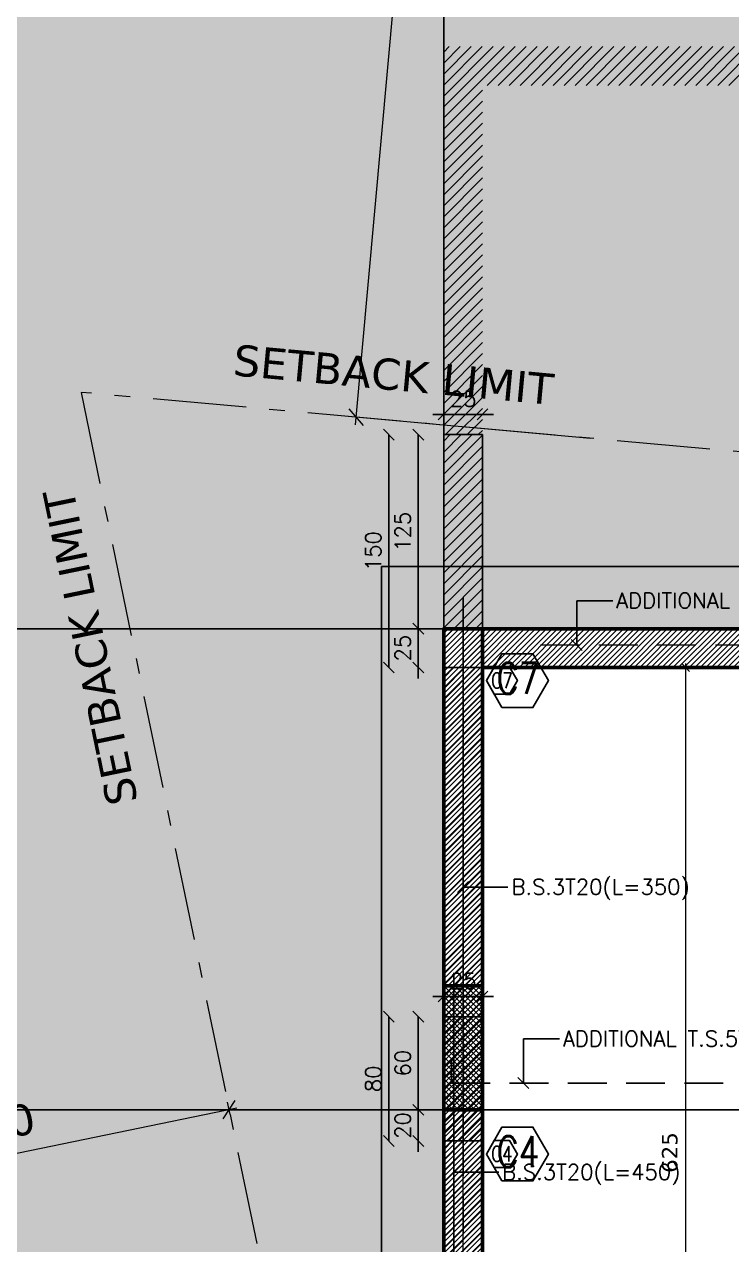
# Model space of a CAD drawing. Header units: inches. Extents: x -48 to 777, y -156 to 510.
# Drawn here: x 586.78 to 591.33, y 151.09 to 158.95 of the extents above; entities that cross this region are included whole.
import ezdxf
from ezdxf.enums import TextEntityAlignment as Align

# ---------------------------------------------------------------- set-up
doc = ezdxf.new("R2010")
doc.units = ezdxf.units.IN
doc.header["$MEASUREMENT"] = 0
doc.set_wipeout_variables(frame=1)
doc.linetypes.add('ACAD_ISO10W100', pattern=[18, 12, -3, 0, -3])
doc.linetypes.add('HIDDEN', pattern=[0.375, 0.25, -0.125])
doc.layers.get('Defpoints').update_dxf_attribs({"lineweight": 5})
for name, color, linetype, lineweight in [('A-AXIS ST', 251, 'ACAD_ISO10W100', 5), ('A-DIM', 9, 'Continuous', 5), ('A-HIDDEN', 254, 'HIDDEN', 5), ('A-LEVELS', 139, 'Continuous', 20), ('A-LIMIT LOT', 235, 'ACAD_ISO10W100', 20), ('A-PILLARS', 1, 'Continuous', 60), ('A-TEXT', 50, 'Continuous', 15), ('H-PILLARS', 61, 'Continuous', 5), ('str-col-dimension', 6, 'Continuous', 50), ('str-raft-bottom', 1, 'Continuous', 5), ('str-raft-top', 1, 'Continuous', 5)]:
    doc.layers.add(name, color=color, linetype=linetype, lineweight=lineweight)
doc.layers.add('HH-DARK GREY', color=7, linetype='Continuous', lineweight=5, true_color=0x404040)
for name, color, linetype in [('pts pc', 7, 'Continuous'), ('Str-Axes', 8, 'Continuous'), ('str-basement2', 5, 'Continuous'), ('str-col-hatch', 8, 'Continuous'), ('str-COL-TAG-100', 1, 'Continuous'), ('str-COL-TAG-50', 7, 'Continuous'), ('str-columns', 3, 'Continuous'), ('str-raft', 5, 'Continuous'), ('str-slab-bottom-reinf.', 1, 'Continuous'), ('str-slab-top', 1, 'Continuous'), ('str-walls', 5, 'Continuous')]:
    doc.layers.add(name, color=color, linetype=linetype)
doc.styles.add('2mm', font='simplex.shx', dxfattribs={"height": 0.5})
doc.styles.add('ROMAN', font='ROMANS.SHX')
doc.styles.add('ROMAND', font='verdana.ttf')
doc.styles.add('ROMANS', font='romans__.ttf', dxfattribs={"height": 0.14})
doc.dimstyles.new('M-1.100', dxfattribs={"dimtxt": 0.2, "dimasz": 0.1, "dimexe": 0.05, "dimexo": 0.05, "dimgap": 0.1, "dimtad": 1, "dimlfac": 100, "dimrnd": 0.5, "dimzin": 9, "dimdsep": 46, "dimtxsty": 'ROMAND', "dimblk": 'OBLIQUE', "dimcen": 1, "dimdle": 0.05, "dimclrd": 256, "dimclre": 256, "dimclrt": 2, "dimadec": 0, "dimazin": 0, "dimtfac": 0.666667, "dimtmove": 2, "dimatfit": 3, "dimfxl": 0.04, "dimtolj": 1, "dimtzin": 5, "dimlwd": -1, "dimlwe": -1, "dimarcsym": 0})
doc.dimstyles.new('M-1.50', dxfattribs={"dimtxt": 0.1, "dimasz": 0.05, "dimexe": 0.025, "dimexo": 0.025, "dimgap": 0.05, "dimtad": 1, "dimlfac": 100, "dimrnd": 0.5, "dimzin": 9, "dimdsep": 46, "dimtxsty": 'ROMAND', "dimblk": 'OBLIQUE', "dimcen": 1, "dimdle": 0.025, "dimclrd": 256, "dimclre": 256, "dimclrt": 2, "dimadec": 0, "dimazin": 0, "dimtfac": 0.666667, "dimtmove": 2, "dimatfit": 3, "dimfxl": 0.04, "dimtolj": 1, "dimtzin": 5, "dimlwd": -1, "dimlwe": -1, "dimarcsym": 0})
doc.dimstyles.new('structure', dxfattribs={"dimtxt": 0.1, "dimasz": 0.07, "dimexe": 0.18, "dimexo": 1, "dimgap": 0.05, "dimtad": 1, "dimdec": 1, "dimlfac": 100, "dimrnd": 0.5, "dimdsep": 46, "dimtxsty": 'ROMAN', "dimblk1": 'OBLIQUE', "dimblk2": 'OBLIQUE', "dimsah": 1, "dimcen": 0.009, "dimse1": 1, "dimse2": 1, "dimclrd": 4, "dimclre": 9, "dimclrt": 1, "dimadec": 0, "dimazin": 0, "dimtfac": 0.066667, "dimtdec": 1, "dimtix": 1, "dimtmove": 2, "dimatfit": 3, "dimldrblk": 'OBLIQUE', "dimfxl": 0.18, "dimtolj": 1, "dimarcsym": 0})
pattern_1 = [(45, (4e-09, -99), (-0.035355339, 0.035355339), [])]

# ---------------------------------------------------------------- blocks, each defined once
blk = doc.blocks.new('_Oblique')
at = {"color": 0, "linetype": 'ByBlock', "lineweight": -2}
blk.add_line((-0.5, -0.5), (0.5, 0.5), dxfattribs=at)
blk = doc.blocks.new('*D973')
at = {"layer": 'A-DIM', "transparency": 16777216}
for p, q in [((-315991.3029, -27905.1388), (-315994.339, -27905.7651)), ((-315991.3456, -27905.1795), (-315991.362, -27905.0999)), ((-315994.2837, -27905.7856), (-315994.3001, -27905.706))]:
    blk.add_line(p, q, dxfattribs=at)
at = {"layer": 'Defpoints', "color": 0, "transparency": 16777216}
for p in [(-315991.3355, -27905.2285), (-315994.29, -27905.755), (-315994.2736, -27905.8346)]:
    blk.add_point(p, dxfattribs=at)
at = {"layer": 'A-DIM', "transparency": 16777216, "xscale": 0.1, "yscale": 0.1, "zscale": 0.1}
for p, rotation in [((-315991.3519, -27905.1489), 11.65575850896597), ((-315994.29, -27905.755), 191.655758508966)]:
    blk.add_blockref('_Oblique', p, dxfattribs=dict(at, rotation=rotation))
at = {"layer": 'A-DIM', "color": 2, "transparency": 16777216, "insert": (-315992.8622, -27905.252), "char_height": 0.2, "attachment_point": 5, "rotation": 11.65576, "style": 'ROMAND'}
blk.add_mtext('\\A1;300', dxfattribs=at)
blk = doc.blocks.new('*D971')
at = {"layer": 'A-DIM', "transparency": 16777216}
for p, q in [((-315989.6318, -27890.6861), (-315990.5396, -27900.7369)), ((-315988.1264, -27890.8723), (-315989.6861, -27890.7314)), ((-315989.0252, -27900.8235), (-315990.5849, -27900.6826))]:
    blk.add_line(p, q, dxfattribs=at)
at = {"layer": 'Defpoints', "color": 0, "transparency": 16777216}
for p in [(-315988.0766, -27890.8768), (-315990.5351, -27900.6871), (-315988.9754, -27900.828)]:
    blk.add_point(p, dxfattribs=at)
at = {"layer": 'A-DIM', "transparency": 16777216, "xscale": 0.1, "yscale": 0.1, "zscale": 0.1}
for p, rotation in [((-315989.6363, -27890.7359), 84.83901183361434), ((-315990.5351, -27900.6871), 264.8390118336143)]:
    blk.add_blockref('_Oblique', p, dxfattribs=dict(at, rotation=rotation))
at = {"layer": 'A-DIM', "color": 2, "transparency": 16777216, "insert": (-315990.2226, -27894.7993), "char_height": 0.2, "attachment_point": 5, "rotation": 84.83901, "style": 'ROMAND'}
blk.add_mtext('\\A1;1000', dxfattribs=at)
blk = doc.blocks.new('*D1131')
at = {"layer": 'A-DIM', "transparency": 16777216}
for p, q in [((590.9303, 154.8083), (591.0605, 154.8083)), ((591.0355, 148.5335), (591.0355, 154.8333)), ((590.2518, 148.5585), (591.0605, 148.5585))]:
    blk.add_line(p, q, dxfattribs=at)
at = {"layer": 'Defpoints', "color": 0, "transparency": 16777216}
for p in [(590.9053, 154.8083), (591.0355, 154.8083), (590.2268, 148.5585)]:
    blk.add_point(p, dxfattribs=at)
at = {"layer": 'A-DIM', "transparency": 16777216, "xscale": 0.05, "yscale": 0.05, "zscale": 0.05}
for p, rotation in [((591.0355, 154.8083), 90), ((591.0355, 148.5585), 270)]:
    blk.add_blockref('_Oblique', p, dxfattribs=dict(at, rotation=rotation))
at = {"layer": 'A-DIM', "color": 2, "transparency": 16777216, "insert": (590.9334, 151.6834), "char_height": 0.1, "attachment_point": 5, "rotation": 90, "style": 'ROMAND'}
blk.add_mtext('\\A1;625', dxfattribs=at)
blk = doc.blocks.new('*D1152')
at = {"layer": 'A-DIM', "transparency": 16777216}
for p, q in [((589.7267, 151.2835), (589.7267, 150.8409)), ((596.9768, 151.2834), (596.9768, 150.8409)), ((589.7017, 150.8659), (597.0018, 150.8659))]:
    blk.add_line(p, q, dxfattribs=at)
at = {"layer": 'Defpoints', "color": 0, "transparency": 16777216}
for p in [(589.7267, 151.3085), (596.9768, 151.3084), (596.9768, 150.8659)]:
    blk.add_point(p, dxfattribs=at)
at = {"layer": 'A-DIM', "transparency": 16777216, "xscale": 0.05, "yscale": 0.05, "zscale": 0.05, "rotation": 180}
blk.add_blockref('_Oblique', (589.7267, 150.8659), dxfattribs=at)
at = {"layer": 'A-DIM', "transparency": 16777216, "xscale": 0.05, "yscale": 0.05, "zscale": 0.05}
blk.add_blockref('_Oblique', (596.9768, 150.8659), dxfattribs=at)
at = {"layer": 'A-DIM', "color": 2, "transparency": 16777216, "insert": (593.3517, 150.968), "char_height": 0.1, "attachment_point": 5, "style": 'ROMAND'}
blk.add_mtext('\\A1;725', dxfattribs=at)
blk = doc.blocks.new('AXIS')
at = {"layer": 'A-AXIS ST', "ltscale": 0.1}
for p, q in [((633.96853, 296.91777), (633.96853, 336.01919)), ((657.61853, 330.26919), (627.81853, 330.26919)), ((657.61853, 327.16933), (627.81853, 327.16933))]:
    blk.add_line(p, q, dxfattribs=at)
blk = doc.blocks.new('tags')
at = {"layer": 'str-COL-TAG-100', "color": 2}
blk.add_lwpolyline([(0.125, -0.2616), (0.325, -0.2616), (0.425, -0.0884), (0.325, 0.0848), (0.125, 0.0848), (0.025, -0.0884)], close=True, dxfattribs=at)
at = {"layer": 'str-COL-TAG-50', "color": 2}
blk.add_lwpolyline([(0.075, -0.175), (0.175, -0.175), (0.225, -0.0884), (0.175, -0.0018), (0.075, -0.0018), (0.025, -0.0884)], close=True, dxfattribs=at)
at = {"layer": 'str-COL-TAG-100', "color": 1, "style": 'ROMANS', "width": 0.699426}
blk.add_attdef('NUMBER', text='', height=0.2, dxfattribs=at).set_placement((0.0918, -0.1741), (0.3679, -0.1741), align=Align.FIT)
at = {"layer": 'str-COL-TAG-50', "color": 1, "style": 'ROMANS', "width": 0.697102}
blk.add_attdef('NUMBER', text='', height=0.1, dxfattribs=at).set_placement((0.0562, -0.1375), (0.1938, -0.1375), align=Align.FIT)
blk = doc.blocks.new('*D1904')
at = {"layer": 'Defpoints', "color": 0, "transparency": 16777216}
for p in [(589.3131, 152.5584), (589.4768, 152.5584), (589.4768, 151.9584)]:
    blk.add_point(p, dxfattribs=at)
at = {"layer": 'str-col-dimension', "color": 4, "lineweight": -2, "transparency": 16777216}
blk.add_line((589.3131, 151.9584), (589.3131, 152.5584), dxfattribs=at)
at = {"layer": 'str-col-dimension', "color": 4, "lineweight": -2, "transparency": 16777216, "xscale": 0.07, "yscale": 0.07, "zscale": 0.07}
for p, rotation in [((589.3131, 152.5584), 90), ((589.3131, 151.9584), 270)]:
    blk.add_blockref('_Oblique', p, dxfattribs=dict(at, rotation=rotation))
at = {"layer": 'str-col-dimension', "color": 1, "transparency": 16777216, "insert": (589.2131, 152.2584), "char_height": 0.1, "attachment_point": 5, "rotation": 90, "style": 'ROMAN'}
blk.add_mtext('\\A1;60', dxfattribs=at)
blk = doc.blocks.new('*D1905')
at = {"layer": 'Defpoints', "color": 0, "transparency": 16777216}
for p in [(589.7268, 152.6892), (589.4768, 152.5584), (589.7268, 152.5584)]:
    blk.add_point(p, dxfattribs=at)
at = {"layer": 'str-col-dimension', "color": 4, "lineweight": -2, "transparency": 16777216}
for p, q in [((589.4768, 152.6892), (589.4068, 152.6892)), ((589.4768, 152.6892), (589.7268, 152.6892)), ((589.7268, 152.6892), (589.7968, 152.6892))]:
    blk.add_line(p, q, dxfattribs=at)
at = {"layer": 'str-col-dimension', "color": 4, "lineweight": -2, "transparency": 16777216, "xscale": 0.07, "yscale": 0.07, "zscale": 0.07}
blk.add_blockref('_Oblique', (589.4768, 152.6892), dxfattribs=at)
at = {"layer": 'str-col-dimension', "color": 4, "lineweight": -2, "transparency": 16777216, "xscale": 0.07, "yscale": 0.07, "zscale": 0.07, "rotation": 180}
blk.add_blockref('_Oblique', (589.7268, 152.6892), dxfattribs=at)
at = {"layer": 'str-col-dimension', "color": 1, "transparency": 16777216, "insert": (589.6018, 152.7892), "char_height": 0.1, "attachment_point": 5, "style": 'ROMAN'}
blk.add_mtext('\\A1;25', dxfattribs=at)
blk = doc.blocks.new('*D1910')
at = {"layer": 'Defpoints', "color": 0, "transparency": 16777216}
for p in [(589.3131, 156.3084), (589.4768, 156.3084), (589.4768, 155.0583)]:
    blk.add_point(p, dxfattribs=at)
at = {"layer": 'str-col-dimension', "color": 4, "lineweight": -2, "transparency": 16777216}
blk.add_line((589.3131, 155.0583), (589.3131, 156.3084), dxfattribs=at)
at = {"layer": 'str-col-dimension', "color": 4, "lineweight": -2, "transparency": 16777216, "xscale": 0.07, "yscale": 0.07, "zscale": 0.07}
for p, rotation in [((589.3131, 156.3084), 90), ((589.3131, 155.0583), 270)]:
    blk.add_blockref('_Oblique', p, dxfattribs=dict(at, rotation=rotation))
at = {"layer": 'str-col-dimension', "color": 1, "transparency": 16777216, "insert": (589.2131, 155.6834), "char_height": 0.1, "attachment_point": 5, "rotation": 90, "style": 'ROMAN'}
blk.add_mtext('\\A1;125', dxfattribs=at)
blk = doc.blocks.new('*D1911')
at = {"layer": 'Defpoints', "color": 0, "transparency": 16777216}
for p in [(589.7268, 156.4392), (589.4768, 156.3084), (589.7268, 156.3084)]:
    blk.add_point(p, dxfattribs=at)
at = {"layer": 'str-col-dimension', "color": 4, "lineweight": -2, "transparency": 16777216}
for p, q in [((589.4768, 156.4392), (589.4068, 156.4392)), ((589.4768, 156.4392), (589.7268, 156.4392)), ((589.7268, 156.4392), (589.7968, 156.4392))]:
    blk.add_line(p, q, dxfattribs=at)
at = {"layer": 'str-col-dimension', "color": 4, "lineweight": -2, "transparency": 16777216, "xscale": 0.07, "yscale": 0.07, "zscale": 0.07}
blk.add_blockref('_Oblique', (589.4768, 156.4392), dxfattribs=at)
at = {"layer": 'str-col-dimension', "color": 4, "lineweight": -2, "transparency": 16777216, "xscale": 0.07, "yscale": 0.07, "zscale": 0.07, "rotation": 180}
blk.add_blockref('_Oblique', (589.7268, 156.4392), dxfattribs=at)
at = {"layer": 'str-col-dimension', "color": 1, "transparency": 16777216, "insert": (589.6018, 156.5392), "char_height": 0.1, "attachment_point": 5, "style": 'ROMAN'}
blk.add_mtext('\\A1;25', dxfattribs=at)
blk = doc.blocks.new('*D1922')
at = {"layer": 'Defpoints', "color": 0, "transparency": 16777216}
for p in [(589.1233, 152.5584), (589.2871, 152.5584), (589.2871, 151.7584)]:
    blk.add_point(p, dxfattribs=at)
at = {"layer": 'str-col-dimension', "color": 4, "lineweight": -2, "transparency": 16777216}
blk.add_line((589.1233, 151.7584), (589.1233, 152.5584), dxfattribs=at)
at = {"layer": 'str-col-dimension', "color": 4, "lineweight": -2, "transparency": 16777216, "xscale": 0.07, "yscale": 0.07, "zscale": 0.07}
for p, rotation in [((589.1233, 152.5584), 90), ((589.1233, 151.7584), 270)]:
    blk.add_blockref('_Oblique', p, dxfattribs=dict(at, rotation=rotation))
at = {"layer": 'str-col-dimension', "color": 1, "transparency": 16777216, "insert": (589.0233, 152.1584), "char_height": 0.1, "attachment_point": 5, "rotation": 90, "style": 'ROMAN'}
blk.add_mtext('\\A1;80', dxfattribs=at)
blk = doc.blocks.new('*D1923')
at = {"layer": 'Defpoints', "color": 0, "transparency": 16777216}
for p in [(589.3131, 151.9584), (589.4768, 151.9584), (589.4768, 151.7584)]:
    blk.add_point(p, dxfattribs=at)
at = {"layer": 'str-col-dimension', "color": 4, "lineweight": -2, "transparency": 16777216}
for p, q in [((589.3131, 151.9584), (589.3131, 152.0284)), ((589.3131, 151.7584), (589.3131, 151.9584)), ((589.3131, 151.7584), (589.3131, 151.6884))]:
    blk.add_line(p, q, dxfattribs=at)
at = {"layer": 'str-col-dimension', "color": 4, "lineweight": -2, "transparency": 16777216, "xscale": 0.07, "yscale": 0.07, "zscale": 0.07}
for p, rotation in [((589.3131, 151.9584), 270), ((589.3131, 151.7584), 90)]:
    blk.add_blockref('_Oblique', p, dxfattribs=dict(at, rotation=rotation))
at = {"layer": 'str-col-dimension', "color": 1, "transparency": 16777216, "insert": (589.2131, 151.8584), "char_height": 0.1, "attachment_point": 5, "rotation": 90, "style": 'ROMAN'}
blk.add_mtext('\\A1;20', dxfattribs=at)
blk = doc.blocks.new('*D1924')
at = {"layer": 'Defpoints', "color": 0, "transparency": 16777216}
for p in [(589.1233, 156.3084), (589.2871, 156.3084), (589.2871, 154.8084)]:
    blk.add_point(p, dxfattribs=at)
at = {"layer": 'str-col-dimension', "color": 4, "lineweight": -2, "transparency": 16777216}
blk.add_line((589.1233, 154.8084), (589.1233, 156.3084), dxfattribs=at)
at = {"layer": 'str-col-dimension', "color": 4, "lineweight": -2, "transparency": 16777216, "xscale": 0.07, "yscale": 0.07, "zscale": 0.07}
for p, rotation in [((589.1233, 156.3084), 90), ((589.1233, 154.8084), 270)]:
    blk.add_blockref('_Oblique', p, dxfattribs=dict(at, rotation=rotation))
at = {"layer": 'str-col-dimension', "color": 1, "transparency": 16777216, "insert": (589.0233, 155.5584), "char_height": 0.1, "attachment_point": 5, "rotation": 90, "style": 'ROMAN'}
blk.add_mtext('\\A1;150', dxfattribs=at)
blk = doc.blocks.new('*D1925')
at = {"layer": 'Defpoints', "color": 0, "transparency": 16777216}
for p in [(589.3131, 155.0583), (589.4768, 155.0583), (589.4768, 154.8084)]:
    blk.add_point(p, dxfattribs=at)
at = {"layer": 'str-col-dimension', "color": 4, "lineweight": -2, "transparency": 16777216}
for p, q in [((589.3131, 155.0583), (589.3131, 155.1283)), ((589.3131, 154.8084), (589.3131, 155.0583)), ((589.3131, 154.8084), (589.3131, 154.7384))]:
    blk.add_line(p, q, dxfattribs=at)
at = {"layer": 'str-col-dimension', "color": 4, "lineweight": -2, "transparency": 16777216, "xscale": 0.07, "yscale": 0.07, "zscale": 0.07}
for p, rotation in [((589.3131, 155.0583), 270), ((589.3131, 154.8084), 90)]:
    blk.add_blockref('_Oblique', p, dxfattribs=dict(at, rotation=rotation))
at = {"layer": 'str-col-dimension', "color": 1, "transparency": 16777216, "insert": (589.2131, 154.9334), "char_height": 0.1, "attachment_point": 5, "rotation": 90, "style": 'ROMAN'}
blk.add_mtext('\\A1;25', dxfattribs=at)
blk = doc.blocks.new('LOT 688  TOPOGRAPHIC PLAN')
at = {"layer": 'A-LEVELS', "linetype": 'Continuous'}
blk.add_lwpolyline([(-315993.24815, -27904.1172), (-315992.36321, -27903.98227), (-315991.49931, -27903.77041), (-315989.82419, -27903.14766), (-315988.13907, -27902.56039), (-315986.49852, -27901.84927), (-315986.07793, -27901.70635), (-315985.64327, -27901.60757), (-315984.76299, -27901.44127), (-315983.03305, -27901.03153), (-315982.17605, -27900.81323), (-315981.3012, -27900.63057), (-315980.3909, -27900.51656), (-315979.95952, -27900.41536), (-315979.77651, -27900.30285), (-315979.61232, -27900.14969), (-315978.96618, -27899.39156), (-315978.27808, -27898.62505), (-315977.9144, -27898.30944), (-315977.53565, -27898.07661)], dxfattribs=at)
at = {"layer": 'pts pc', "color": 1, "insert": (-315994.34319, -27898.7573), "char_height": 0.5, "width": 3.0714286, "attachment_point": 1, "rotation": 359.692852, "style": '2mm'}
blk.add_mtext('\\Fsimplex.shx;\\W1.0000000000;\\T1.0000000000;\\o\\l98.893', dxfattribs=at)
at = {"linetype": 'Continuous'}
blk.add_wipeout([(-315996.80172, -27893.57917), (-315969.32038, -27896.23659), (-315969.32038, -27930.53073), (-315964.08799, -27936.87852), (-315964.6636, -27941.43051), (-315970.22923, -27937.16678), (-315985.1164, -27950.2257)], dxfattribs=at).dxf.layer = 'A-LIMIT LOT'
at = {"layer": 'A-HIDDEN', "linetype": 'ACAD_ISO10W100', "ltscale": 0.05}
blk.add_lwpolyline([(-315992.30527, -27900.52725), (-315983.21966, -27944.57125), (-315970.69258, -27933.58259), (-315972.32038, -27931.60779), (-315972.32038, -27902.3323)], close=True, dxfattribs=at)
at = {"layer": 'A-TEXT', "char_height": 0.2, "attachment_point": 1, "style": 'ROMAND'}
for insert, width, rotation in [((-315991.31398, -27900.21764), 71.8076328, 354.696245), ((-315992.13588, -27903.20283), 7.1807633, 101.655751)]:
    blk.add_mtext('SETBACK LIMIT', dxfattribs=dict(at, insert=insert, width=width, rotation=rotation))
at = {"layer": 'A-DIM'}
dim = blk.add_linear_dim(base=(-315990.53506, -27900.68714), p1=(-315988.07657, -27890.87682), p2=(-315988.97537, -27900.82801), angle=264.839012, text='1000', dimstyle='M-1.100', dxfattribs=at)
dim.commit()
dim.dimension.update_dxf_attribs({"geometry": '*D971', "text_midpoint": (-315990.22258, -27894.79934), "dimtype": 129})
dim = blk.add_aligned_dim(p1=(-315991.33548, -27905.22847), p2=(-315994.27362, -27905.83456), distance=-0.08127, dimstyle='M-1.100', dxfattribs=at)
dim.commit()
dim.dimension.update_dxf_attribs({"geometry": '*D973', "text_midpoint": (-315992.86222, -27905.25196)})

msp = doc.modelspace()

# ---------------------------------------------------------------- block references
at = {"layer": 'A-TEXT'}
msp.add_blockref('LOT 688  TOPOGRAPHIC PLAN', (316579.44716, 28057.10823), dxfattribs=at)

# ---------------------------------------------------------------- next in the draw order: hatches: boundary and pattern name
at = {"layer": 'H-PILLARS'}
h = msp.add_hatch(dxfattribs=at)
h.set_pattern_fill('ANSI31', color=256, scale=0.2)
h.paths.add_polyline_path([(589.47678, 155.05845), (589.72678, 155.05852), (589.72662, 148.55845), (590.22678, 148.55845), (590.22678, 143.30688), (593.02678, 143.30688), (593.02678, 129.85688), (597.42678, 129.85688), (597.42678, 129.60688), (592.77678, 129.60688), (592.77678, 143.05688), (589.97678, 143.05688), (589.97678, 148.30845), (589.47678, 148.30845)])
h = msp.add_hatch(dxfattribs=at)
h.set_pattern_fill('ANSI31', color=256, scale=0.2)
h.paths.add_polyline_path([(589.72677, 154.80868), (589.72677, 155.05861), (603.56644, 155.05831), (603.57678, 154.90847), (605.42678, 154.90827), (605.42678, 147.60861), (607.12678, 147.60861), (607.12678, 143.05688), (605.57678, 143.05688), (605.57678, 129.60688), (600.92678, 129.60688), (600.92678, 129.85688), (605.32678, 129.85688), (605.32678, 143.30688), (606.87678, 143.30688), (606.87678, 147.35845), (605.17678, 147.35845), (605.17685, 154.65849), (603.32679, 154.65851), (603.32678, 154.80842)])
h = msp.add_hatch(dxfattribs=at)
h.set_pattern_fill('ANSI31', color=256, scale=0.2, angle=90)
h.set_pattern_definition([(135, (913.254514, -389.160084), (-0.0176776695, -0.0176776695), [])])
h.paths.add_polyline_path([(589.47678, 151.95845), (589.72678, 151.95845), (589.72678, 152.75845), (589.47678, 152.75845)])
at = {"layer": 'HH-DARK GREY'}
h = msp.add_hatch(dxfattribs=at)
h.set_pattern_fill('EARTH', color=256, scale=2)
h.set_pattern_definition([(0, (-242.49175, -174.7109), (0.5, 0.5), [0.5, -0.5]), (0, (-242.49175, -174.5234), (0.5, 0.5), [0.5, -0.5]), (0, (-242.49175, -174.3359), (0.5, 0.5), [0.5, -0.5]), (90, (-242.42925, -174.2734), (-0.5, 0.5), [0.5, -0.5]), (90, (-242.24175, -174.2734), (-0.5, 0.5), [0.5, -0.5]), (90, (-242.05425, -174.2734), (-0.5, 0.5), [0.5, -0.5])])
edge = h.paths.add_edge_path()
edge.add_line((589.47678, 155.05845), (589.47678, 148.30845))
edge.add_line((589.47678, 148.30845), (589.97678, 148.30845))
edge.add_line((589.97678, 148.30845), (589.97678, 143.05688))
edge.add_line((589.97678, 143.05688), (592.77678, 143.05688))
edge.add_line((592.77678, 143.05688), (592.77678, 129.60688))
edge.add_line((592.77678, 129.60688), (597.22678, 129.60688))
edge.add_line((597.22678, 129.60688), (597.22678, 125.90688))
edge.add_line((597.22678, 125.90688), (590.66159, 125.90688))
edge.add_line((590.66159, 125.90688), (582.9059, 163.50387))
edge.add_line((582.9059, 163.50387), (609.87678, 160.89581))
edge.add_line((609.87678, 160.89581), (609.87678, 126.48774))
edge.add_line((609.87678, 126.48774), (610.35557, 125.90688))
edge.add_line((610.35557, 125.90688), (604.37678, 125.90688))
edge.add_arc((604.37678, 129.15688), 3.25, 180, 270, ccw=False)
edge.add_line((601.12678, 129.15688), (601.12678, 129.60688))
edge.add_line((601.12678, 129.60688), (605.57678, 129.60688))
edge.add_line((605.57678, 129.60688), (605.57678, 143.05688))
edge.add_line((605.57678, 143.05688), (607.12678, 143.05688))
edge.add_line((607.12678, 143.05688), (607.12678, 147.60861))
edge.add_line((607.12678, 147.60861), (605.42678, 147.60861))
edge.add_line((605.42678, 147.60861), (605.4268, 154.90849))
edge.add_line((605.4268, 154.90849), (603.57164, 154.90845))
edge.add_line((603.57164, 154.90845), (603.57158, 155.05832))
edge.add_line((603.57158, 155.05832), (589.47678, 155.05853))
edge.add_line((589.47678, 155.05853), (589.47678, 154.98002))
edge.add_line((589.47678, 154.98002), (589.47678, 155.05845))
at = {"layer": 'str-col-hatch'}
h = msp.add_hatch(dxfattribs=at)
h.set_pattern_fill('ANSI31', color=256, scale=0.4)
h.set_pattern_definition([(45, (-106.65302, 104.099195), (-0.035355339, 0.035355339), [])])
h.paths.add_polyline_path([(589.47678, 156.30844), (589.47678, 154.80844), (589.72678, 154.80844), (589.72678, 156.30844)])
h = msp.add_hatch(dxfattribs=at)
h.set_pattern_fill('ANSI31', color=256, scale=0.4)
h.set_pattern_definition([(45, (-106.65302, 101.0492), (-0.035355339, 0.035355339), [])])
h.paths.add_polyline_path([(589.47678, 152.55845), (589.47678, 151.75845), (589.72678, 151.75845), (589.72678, 152.55845)])
at = {"layer": 'str-walls'}
h = msp.add_hatch(dxfattribs=at)
h.set_pattern_fill('ANSI31', color=8, scale=0.4)
h.set_pattern_definition(pattern_1)
h.paths.add_polyline_path([(589.47678, 156.30841), (589.47678, 158.80848), (606.6768, 158.80831), (606.67686, 154.90829), (606.42686, 154.90829), (606.4268, 158.55831), (589.72678, 158.55831), (589.72678, 156.30848)])
h = msp.add_hatch(dxfattribs=at)
h.set_pattern_fill('ANSI31', color=8, scale=0.4)
h.set_pattern_definition(pattern_1)
h.paths.add_polyline_path([(589.47678, 152.55845), (589.72672, 152.55845), (589.72678, 154.80848), (589.47678, 154.80841)])
h.paths.add_polyline_path([(589.47678, 148.55845), (589.72662, 148.55845), (589.7267, 151.75845), (589.47678, 151.75845)])
h.paths.add_polyline_path([(589.97678, 143.85688), (590.22678, 143.85688), (590.22678, 148.30845), (589.97678, 148.30845)])
h.paths.add_polyline_path([(592.77678, 143.05688), (592.77678, 143.30688), (590.22678, 143.30688), (590.22678, 143.05688)])
h.paths.add_polyline_path([(592.77678, 140.85688), (593.02678, 140.85688), (593.02678, 143.05688), (592.77678, 143.05688)])
h.paths.add_polyline_path([(592.77678, 135.45688), (593.02678, 135.45688), (593.02678, 140.05688), (592.77678, 140.05688)])
h.paths.add_polyline_path([(592.77678, 129.85688), (593.02678, 129.85688), (593.02678, 134.65688), (592.77678, 134.65688)])
h.paths.add_polyline_path([(596.62678, 129.60688), (596.62678, 129.85688), (593.57678, 129.85688), (593.57678, 129.60688)])

# ---------------------------------------------------------------- next in the draw order: linework, layer by layer
at = {"layer": 'A-PILLARS'}
for points in [[(589.47678, 155.05845), (589.47678, 148.30845), (589.97678, 148.30845), (589.97678, 143.05688), (592.77678, 143.05688), (592.77678, 129.60688), (597.22678, 129.60688), (597.22678, 125.90688), (590.66159, 125.90688), (582.9059, 163.50387)], [(589.47678, 155.05845), (589.72678, 155.05852), (589.72662, 148.55845), (590.22678, 148.55845), (590.22678, 143.30688), (593.02678, 143.30688), (593.02678, 129.85688), (597.42678, 129.85688), (597.42678, 129.60688), (592.77678, 129.60688), (592.77678, 143.05688), (589.97678, 143.05688), (589.97678, 148.30845), (589.47678, 148.30845), (589.47678, 155.05845)]]:
    msp.add_lwpolyline(points, dxfattribs=at)
msp.add_lwpolyline([(609.87678, 160.89581), (609.87678, 126.48774), (610.35557, 125.90688), (604.37678, 125.90688, -0.4142136), (601.12678, 129.15688), (601.12678, 129.60688), (605.57678, 129.60688), (605.57678, 143.05688), (607.12678, 143.05688), (607.12678, 147.60861), (605.42678, 147.60861), (605.4268, 154.90849), (603.57164, 154.90845), (603.57158, 155.05832), (589.47678, 155.05853), (589.47678, 154.98002), (589.47678, 155.05845)], format="xyb", dxfattribs=at)
for points in [[(589.72677, 154.80868), (589.72677, 155.05861), (603.56644, 155.05831), (603.57678, 154.90847), (605.42678, 154.90827), (605.42678, 147.60861), (607.12678, 147.60861), (607.12678, 143.05688), (605.57678, 143.05688), (605.57678, 129.60688), (600.92678, 129.60688), (600.92678, 129.85688), (605.32678, 129.85688), (605.32678, 143.30688), (606.87678, 143.30688), (606.87678, 147.35845), (605.17678, 147.35845), (605.17685, 154.65849), (603.32679, 154.65851), (603.32678, 154.80842)], [(589.47678, 151.95845), (589.72678, 151.95845), (589.72678, 152.75845), (589.47678, 152.75845)]]:
    msp.add_lwpolyline(points, close=True, dxfattribs=at)
at = {"layer": 'HH-DARK GREY'}
msp.add_lwpolyline([(605.57678, 143.05688), (607.12678, 143.05688), (607.12678, 147.60861), (605.42678, 147.60861), (605.4268, 154.80845), (605.4268, 154.80845), (605.4268, 155.05845), (589.47678, 155.05845), (589.47678, 148.30845), (589.97678, 148.30845), (589.97678, 143.05688), (592.77678, 143.05688), (592.77678, 129.60688), (597.22678, 129.60688), (597.47678, 129.60688), (597.47678, 126.95688), (601.65465, 126.95688, -0.1715835), (600.87678, 129.15688), (600.87678, 129.60688), (601.12678, 129.60688), (605.57678, 129.60688)], format="xyb", close=True, dxfattribs=at)
at = {"layer": 'Str-Axes', "ltscale": 0.1}
for p, q in [((589.47678, 122.25688), (589.47678, 161.35831)), ((611.62657, 155.05831), (583.32678, 155.05831)), ((611.62657, 151.95845), (583.32678, 151.95845))]:
    msp.add_line(p, q, dxfattribs=at)
at = {"layer": 'str-basement2'}
msp.add_lwpolyline([(589.47678, 155.05833), (589.47678, 148.30845), (589.97678, 148.30845), (589.97678, 143.05688), (592.77678, 143.05688), (592.77678, 129.60688), (605.57678, 129.60688), (605.57678, 143.05688), (607.12678, 143.05688), (607.12678, 147.60861), (605.42678, 147.60862), (605.4268, 154.65849), (606.67686, 154.65849), (606.6768, 155.05816)], close=True, dxfattribs=at)
at = {"layer": 'str-columns'}
for points in [[(589.47678, 156.30845), (589.72678, 156.30845), (589.72678, 154.80845), (589.47678, 154.80845)], [(589.47678, 151.75845), (589.72678, 151.75845), (589.72678, 152.55845), (589.47678, 152.55845)]]:
    msp.add_lwpolyline(points, close=True, dxfattribs=at)
at = {"layer": 'str-raft'}
msp.add_lwpolyline([(589.07678, 155.45833), (589.07678, 147.90845), (589.57678, 147.90845), (589.57678, 142.65688), (592.37678, 142.65688), (592.37678, 129.20688), (605.97678, 129.20688), (605.97678, 142.65688), (607.52678, 142.65688), (607.52678, 148.00861), (605.82678, 148.00862), (605.8268, 154.25849), (607.07687, 154.25849), (607.07679, 155.45815)], close=True, dxfattribs=at)
at = {"layer": 'str-raft-bottom'}
msp.add_line((589.60178, 150.65845), (589.60178, 153.65845), dxfattribs=at)
at = {"layer": 'str-raft-top', "linetype": 'HIDDEN'}
msp.add_line((590.10144, 154.9539), (592.60144, 154.9539), dxfattribs=at)
at = {"layer": 'str-slab-bottom-reinf.'}
for p, q in [((589.60178, 151.75845), (589.60178, 155.25845)), ((589.54266, 148.34115), (589.54266, 152.84183))]:
    msp.add_line(p, q, dxfattribs=at)
at = {"layer": 'str-slab-top', "linetype": 'HIDDEN'}
msp.add_line((589.60178, 150.40845), (589.60178, 153.90845), dxfattribs=at)
msp.add_lwpolyline([(589.52678, 152.28131), (589.52678, 152.13131), (591.87678, 152.13131)], dxfattribs=at)
at = {"layer": 'str-walls'}
msp.add_lwpolyline([(589.47678, 156.30841), (589.47678, 155.05833), (606.6768, 155.05816), (606.67686, 154.90829), (606.42686, 154.90829), (606.4268, 154.80816), (589.72678, 154.80816), (589.72678, 156.30848)], close=True, dxfattribs=at)
msp.add_lwpolyline([(589.47678, 154.80845), (589.72678, 154.80845), (589.72662, 148.55845), (590.22678, 148.55845), (590.22678, 143.30688), (593.02678, 143.30688), (593.02678, 129.85688), (596.62678, 129.85688), (596.62678, 129.60688), (592.77678, 129.60688), (592.77678, 143.05688), (589.97678, 143.05688), (589.97678, 148.30845), (589.47678, 148.30845), (589.47678, 154.80845)], dxfattribs=at)

# ---------------------------------------------------------------- next in the draw order: block references
at = {"layer": 'A-DIM'}
msp.add_blockref('AXIS', (-44.49175, -175.21088), dxfattribs=at)
at = {"layer": 'str-columns'}
ref = msp.add_blockref('tags', (589.72678, 154.81229), dxfattribs=at)
ref.add_attrib('NUMBER', 'C7', dxfattribs={"layer": 'str-COL-TAG-50', "color": 1, "height": 0.1, "style": 'ROMANS', "width": 0.63631}).set_placement((589.78297, 154.67479), (589.92056, 154.67479), align=Align.FIT)
ref.add_attrib('NUMBER', 'C7', dxfattribs={"layer": 'str-COL-TAG-100', "color": 1, "height": 0.2, "style": 'ROMANS', "width": 0.638431}).set_placement((589.81862, 154.63823), (590.09471, 154.63823), align=Align.FIT)
ref = msp.add_blockref('tags', (589.72678, 151.76229), dxfattribs=at)
ref.add_attrib('NUMBER', 'C4', dxfattribs={"layer": 'str-COL-TAG-50', "color": 1, "height": 0.1, "style": 'ROMANS', "width": 0.63631}).set_placement((589.78297, 151.62479), (589.92056, 151.62479), align=Align.FIT)
ref.add_attrib('NUMBER', 'C4', dxfattribs={"layer": 'str-COL-TAG-100', "color": 1, "height": 0.2, "style": 'ROMANS', "width": 0.638431}).set_placement((589.81862, 151.58824), (590.09471, 151.58824), align=Align.FIT)

# ---------------------------------------------------------------- next in the draw order: texts
at = {"layer": 'str-raft-top', "style": 'ROMAN'}
msp.add_text('ADDITIONAL T.S.3T14(L=250)', height=0.1, dxfattribs=at).set_placement((590.5888, 155.1897))
at = {"layer": 'str-slab-bottom-reinf.', "style": 'ROMAN'}
for s, p in [('B.S.3T20(L=350)', (589.91301, 153.34488)), ('B.S.3T20(L=450)', (589.8539, 151.50791))]:
    msp.add_text(s, height=0.1, dxfattribs=at).set_placement(p)
at = {"layer": 'str-slab-top', "style": 'ROMAN'}
msp.add_text('ADDITIONAL T.S.5T16(L=250)', height=0.1, dxfattribs=at).set_placement((590.24536, 152.36711))

# ---------------------------------------------------------------- next in the draw order: dimensions: what is measured, and where the dimension line sits
at = {"layer": 'A-DIM'}
dim = msp.add_linear_dim(base=(591.03551, 154.80831), p1=(590.22678, 148.55845), p2=(590.90529, 154.80831), angle=90, dimstyle='M-1.50', dxfattribs=at)
dim.commit()
dim.dimension.update_dxf_attribs({"geometry": '*D1131', "text_midpoint": (590.93343, 151.68338)})
dim = msp.add_linear_dim(base=(596.97678, 150.86592), p1=(589.72666, 151.30849), p2=(596.97678, 151.30845), dimstyle='M-1.50', dxfattribs=at)
dim.commit()
dim.dimension.update_dxf_attribs({"geometry": '*D1152', "text_midpoint": (593.35172, 150.968)})
at = {"layer": 'str-col-dimension'}
for p1, p2, distance, picture, middle in [((589.47678, 156.30841), (589.72678, 156.30841), 0.13078, '*D1911', (589.60178, 156.53919)), ((589.28706, 154.80845), (589.28706, 156.30841), 0.16372, '*D1924', (589.02334, 155.55843)), ((589.47678, 155.05831), (589.47678, 156.30841), 0.16372, '*D1910', (589.21306, 155.68336)), ((589.47678, 154.80845), (589.47678, 155.05827), 0.16372, '*D1925', (589.21306, 154.93336)), ((589.47678, 152.55845), (589.72678, 152.55845), 0.13078, '*D1905', (589.60178, 152.78922)), ((589.28706, 151.75845), (589.28706, 152.55845), 0.16372, '*D1922', (589.02334, 152.15845)), ((589.47678, 151.95845), (589.47678, 152.55845), 0.16372, '*D1904', (589.21306, 152.25845)), ((589.47678, 151.75845), (589.47678, 151.95845), 0.16372, '*D1923', (589.21306, 151.85845))]:
    dim = msp.add_aligned_dim(p1=p1, p2=p2, distance=distance, dimstyle='structure', dxfattribs=at)
    dim.commit()
    dim.dimension.update_dxf_attribs({"geometry": picture, "text_midpoint": middle})

# ---------------------------------------------------------------- next in the draw order: leaders
at = {"layer": 'str-raft-top'}
msp.add_leader([(590.33342, 154.9539), (590.33342, 155.23882), (590.56634, 155.23882)], dimstyle='structure', override={"dimgap": 0.05, "dimtad": 0, "dimfxl": 0.04, "dimfxlon": 1}, dxfattribs=at)
at = {"layer": 'str-slab-bottom-reinf.'}
for points in [[(589.60178, 153.39401), (589.89055, 153.39401)], [(589.54266, 151.55703), (589.83144, 151.55703)]]:
    msp.add_leader(points, dimstyle='structure', override={"dimgap": 0.05, "dimtad": 0}, dxfattribs=at)
at = {"layer": 'str-slab-top'}
msp.add_leader([(589.98998, 152.13131), (589.98998, 152.41623), (590.22291, 152.41623)], dimstyle='structure', override={"dimgap": 0.05, "dimtad": 0, "dimfxl": 0.04, "dimfxlon": 1}, dxfattribs=at)

doc.saveas('drawing.dxf')
